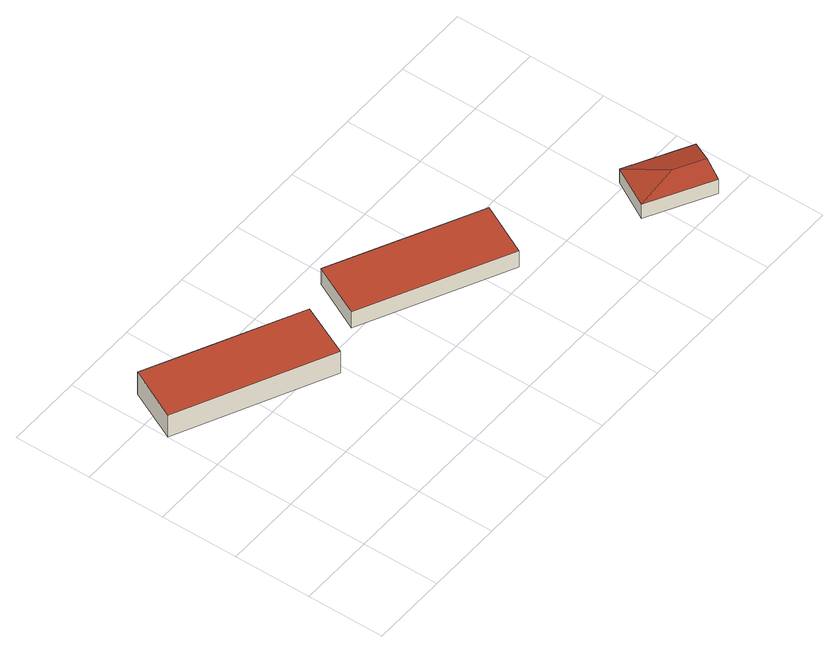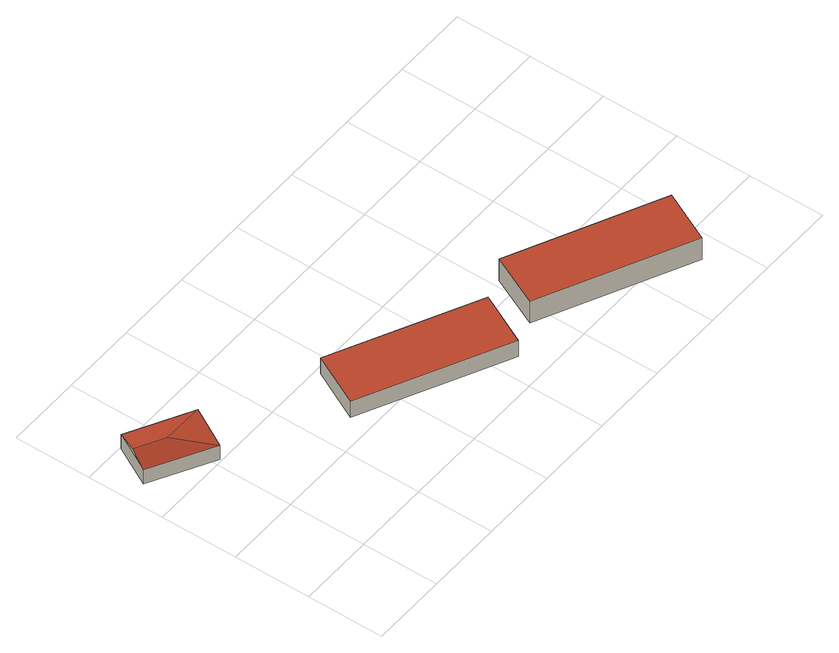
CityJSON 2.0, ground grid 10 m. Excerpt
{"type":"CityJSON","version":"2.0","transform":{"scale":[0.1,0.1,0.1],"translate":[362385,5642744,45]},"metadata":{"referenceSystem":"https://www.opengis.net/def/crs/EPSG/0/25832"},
"CityObjects":{
"building1":{"type":"Building","attributes":{"Geometrietyp2DReferenz":"3000","Gemeindeschluessel":"05315000","function":"31001_2000","roofType":"1000","measuredHeight":3.46},"address":[{"country":"Germany","locality":"Köln","thoroughfareNumber":"3007","thoroughfareName":"Alter Deutzer Postweg"}],"geometry":[{"type":"Solid","lod":"2","boundaries":[[[[0,1,2,3]],[[4,5,1,0]],[[6,7,5,4]],[[3,2,7,6]],[[4,0,3,6]],[[1,5,7,2]]]],"semantics":{"surfaces":[{"type":"WallSurface"},{"type":"RoofSurface"},{"type":"GroundSurface"}],"values":[[0,0,0,0,1,2]]}}]},
"building2":{"type":"Building","attributes":{"Geometrietyp2DReferenz":"3000","Gemeindeschluessel":"05315000","function":"31001_2000","roofType":"1000","measuredHeight":2.44},"address":[{"country":"Germany","locality":"Köln","thoroughfareNumber":"3006","thoroughfareName":"Alter Deutzer Postweg"}],"geometry":[{"type":"Solid","lod":"2","boundaries":[[[[8,9,10,11]],[[12,13,9,8]],[[14,15,13,12]],[[11,10,15,14]],[[12,8,11,14]],[[9,13,15,10]]]],"semantics":{"surfaces":[{"type":"WallSurface"},{"type":"RoofSurface"},{"type":"GroundSurface"}],"values":[[0,0,0,0,1,2]]}}]},
"building3":{"type":"Building","attributes":{"Geometrietyp2DReferenz":"3000","Gemeindeschluessel":"05315000","function":"31001_2000","roofType":"5000","measuredHeight":2.77},"address":[{"country":"Germany","locality":"Köln","thoroughfareNumber":"3008","thoroughfareName":"Alter Deutzer Postweg"}],"geometry":[{"type":"Solid","lod":"2","boundaries":[[[[16,17,18,19]],[[20,21,17,16]],[[22,23,21,20]],[[19,18,23,22]],[[16,24,20]],[[22,25,19]],[[19,25,24,16]],[[20,24,25,22]],[[17,21,23,18]]]],"semantics":{"surfaces":[{"type":"WallSurface"},{"type":"RoofSurface"},{"type":"GroundSurface"}],"values":[[0,0,0,0,1,0,1,1,2]]}}]}
},
"vertices":[
[223,243,41],[223,243,7],[33,335,7],[33,335,41],[192,177,41],[192,177,7],[1,269,41],[1,269,7],
[463,178,42],[463,178,17],[279,269,17],[279,269,42],[430,112,42],[430,112,17],[246,203,42],[246,203,17],
[570,50,38],[570,50,16],[651,6,16],[651,6,38],[599,102,38],[599,102,16],[679,58,38],[679,58,16],[628,52,43],[665,32,43]
]}
